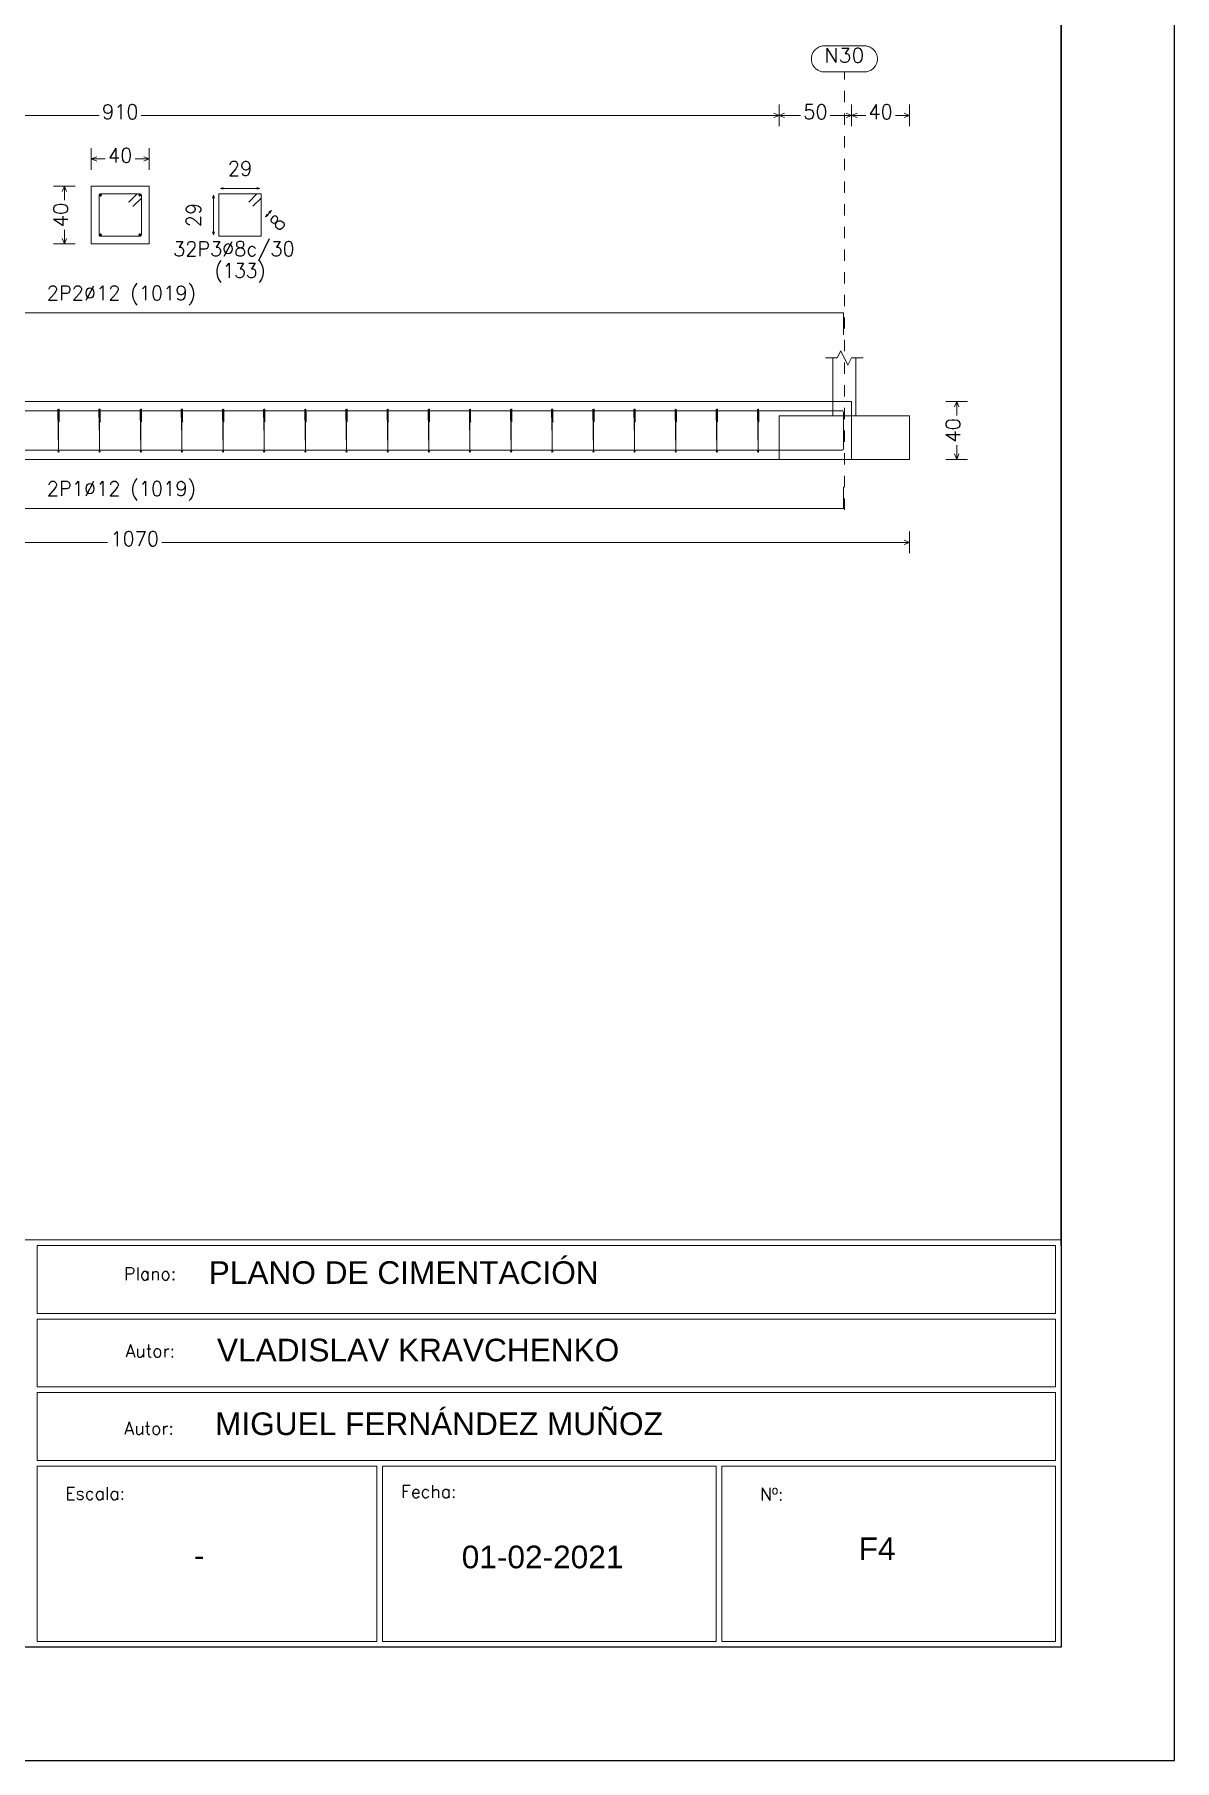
# Model space of a CAD drawing. Header units: inches. Extents: x 72863 to 72995, y 49095 to 49225.
# Drawn here: x 72984.57 to 72994.65, y 49127.89 to 49143.14 of the extents above; entities that cross this region are included whole.
import ezdxf
from ezdxf.enums import TextEntityAlignment as Align

# ---------------------------------------------------------------- set-up
doc = ezdxf.new("R2010")
doc.units = ezdxf.units.IN
doc.linetypes.add('CYPE_PUNTO', pattern=[0.075, 0, -0.075])
doc.layers.get('0').update_dxf_attribs({"lineweight": 15})
for name, color, linetype, lineweight in [('CIM_COTAS', 2, 'Continuous', 9), ('CIM_DIB_ARMADOS', 4, 'Continuous', 9), ('CIM_GEOMETRIA', 2, 'Continuous', 9), ('CIM_TXT_ARMADOS', 3, 'Continuous', 9)]:
    doc.layers.add(name, color=color, linetype=linetype, lineweight=lineweight)
doc.layers.add('VG', color=7, linetype='Continuous')
doc.styles.add('CYPETXT', font='romans__.ttf', dxfattribs={"height": 0.2})
doc.styles.get("Standard").update_dxf_attribs({"font": 'arial.ttf'})

# ---------------------------------------------------------------- blocks, each defined once
blk = doc.blocks.new('PLANTILLA')
for p, q in [((72903.71, 49199.611), (72885.71, 49199.611)), ((72894.66, 49199.561), (72903.66, 49199.561)), ((72894.66, 49198.961), (72894.66, 49199.561)), ((72903.66, 49199.561), (72903.66, 49198.961)), ((72903.71, 49196.011), (72903.71, 49199.611)), ((72903.66, 49198.961), (72894.66, 49198.961)), ((72894.66, 49198.911), (72903.66, 49198.911)), ((72894.66, 49198.311), (72894.66, 49198.911)), ((72903.66, 49198.911), (72903.66, 49198.311)), ((72903.66, 49198.311), (72894.66, 49198.311)), ((72894.66, 49198.261), (72903.66, 49198.261)), ((72894.66, 49197.661), (72894.66, 49198.261)), ((72903.66, 49198.261), (72903.66, 49197.661)), ((72903.66, 49197.661), (72894.66, 49197.661)), ((72894.66, 49197.611), (72897.66, 49197.611)), ((72894.66, 49197.611), (72894.66, 49196.061)), ((72897.66, 49196.061), (72897.66, 49197.611)), ((72897.71, 49197.611), (72900.66, 49197.611)), ((72897.71, 49196.061), (72897.71, 49197.611)), ((72900.66, 49196.061), (72900.66, 49197.611)), ((72900.71, 49197.611), (72903.66, 49197.611)), ((72900.71, 49196.061), (72900.71, 49197.611)), ((72903.66, 49197.611), (72903.66, 49196.061)), ((72897.66, 49196.061), (72894.66, 49196.061)), ((72900.66, 49196.061), (72897.71, 49196.061)), ((72903.66, 49196.061), (72900.71, 49196.061)), ((72885.71, 49196.011), (72903.71, 49196.011))]:
    blk.add_line(p, q)
at = {"layer": 'VG'}
for p, q in [((72904.71, 49195.011), (72904.71, 49224.711)), ((72903.71, 49223.711), (72903.71, 49196.011)), ((72903.71, 49196.011), (72864.71, 49196.011)), ((72862.71, 49195.011), (72904.71, 49195.011))]:
    blk.add_line(p, q, dxfattribs=at)
blk.add_lwpolyline([(72903.71, 49199.561), (72903.71, 49223.711), (72864.71, 49223.711), (72864.71, 49196.011), (72885.71, 49196.011), (72885.71, 49199.611)], dxfattribs=at)
at = {"char_height": 0.11204, "attachment_point": 1}
for s, insert in [('{\\Fsimplex8|c0;Plano:}', (72895.427, 49199.367)), ('{\\Fsimplex8|c0;Autor:}', (72895.441, 49198.685)), ('{\\Fsimplex8|c0;Autor:}', (72895.43, 49198.002)), ('{\\Fsimplex8|c0;Escala:}', (72894.907, 49197.426)), ('{\\Fsimplex8|c0;Fecha:}', (72897.875, 49197.443)), ('{\\Fsimplex8|c0;Nº:}', (72901.047, 49197.419))]:
    blk.add_mtext(s, dxfattribs=dict(at, insert=insert))
at = {"char_height": 0.2, "attachment_point": 1}
for s, width, insert in [('VLADISLAV KRAVCHENKO', 6.14205, (72896.248, 49198.737)), ('MIGUEL FERNÁNDEZ MUÑOZ', 6.14205, (72896.231, 49198.086)), ('01-02-2021', 2.08938, (72898.411, 49196.909))]:
    blk.add_mtext_dynamic_manual_height_columns(s, width=width, gutter_width=1, heights=[0], dxfattribs=dict(at, insert=insert))

msp = doc.modelspace()

# ---------------------------------------------------------------- hatches: boundary and pattern name
at = {"layer": 'CIM_DIB_ARMADOS'}
h = msp.add_hatch(color=256, dxfattribs=at)
edge = h.paths.add_edge_path()
edge.add_arc((72985.4072, 49141.6603), 0.00102, 0, 360)
h = msp.add_hatch(color=256, dxfattribs=at)
edge = h.paths.add_edge_path()
edge.add_arc((72985.4443, 49141.6232), 0.00102, 0, 360)
h = msp.add_hatch(color=256, dxfattribs=at)
edge = h.paths.add_edge_path()
edge.add_arc((72984.7787, 49139.7576), 0.00102, 0, 360)
h = msp.add_hatch(color=256, dxfattribs=at)
edge = h.paths.add_edge_path()
edge.add_arc((72984.7899, 49139.7205), 0.00102, 0, 360)
h = msp.add_hatch(color=256, dxfattribs=at)
edge = h.paths.add_edge_path()
edge.add_arc((72985.1423, 49139.7576), 0.00102, 0, 360)
h = msp.add_hatch(color=256, dxfattribs=at)
edge = h.paths.add_edge_path()
edge.add_arc((72985.1536, 49139.7205), 0.00102, 0, 360)
h = msp.add_hatch(color=256, dxfattribs=at)
edge = h.paths.add_edge_path()
edge.add_arc((72985.506, 49139.7576), 0.00102, 0, 360)
h = msp.add_hatch(color=256, dxfattribs=at)
edge = h.paths.add_edge_path()
edge.add_arc((72985.5173, 49139.7205), 0.00102, 0, 360)
h = msp.add_hatch(color=256, dxfattribs=at)
edge = h.paths.add_edge_path()
edge.add_arc((72985.8697, 49139.7576), 0.00102, 0, 360)
h = msp.add_hatch(color=256, dxfattribs=at)
edge = h.paths.add_edge_path()
edge.add_arc((72985.881, 49139.7205), 0.00102, 0, 360)
h = msp.add_hatch(color=256, dxfattribs=at)
edge = h.paths.add_edge_path()
edge.add_arc((72986.2334, 49139.7576), 0.00102, 0, 360)
h = msp.add_hatch(color=256, dxfattribs=at)
edge = h.paths.add_edge_path()
edge.add_arc((72986.2446, 49139.7205), 0.00102, 0, 360)
h = msp.add_hatch(color=256, dxfattribs=at)
edge = h.paths.add_edge_path()
edge.add_arc((72986.5971, 49139.7576), 0.00102, 0, 360)
h = msp.add_hatch(color=256, dxfattribs=at)
edge = h.paths.add_edge_path()
edge.add_arc((72986.6083, 49139.7205), 0.00102, 0, 360)
h = msp.add_hatch(color=256, dxfattribs=at)
edge = h.paths.add_edge_path()
edge.add_arc((72986.9607, 49139.7576), 0.00102, 0, 360)
h = msp.add_hatch(color=256, dxfattribs=at)
edge = h.paths.add_edge_path()
edge.add_arc((72986.972, 49139.7205), 0.00102, 0, 360)
h = msp.add_hatch(color=256, dxfattribs=at)
edge = h.paths.add_edge_path()
edge.add_arc((72987.3244, 49139.7576), 0.00102, 0, 360)
h = msp.add_hatch(color=256, dxfattribs=at)
edge = h.paths.add_edge_path()
edge.add_arc((72987.3357, 49139.7205), 0.00102, 0, 360)
h = msp.add_hatch(color=256, dxfattribs=at)
edge = h.paths.add_edge_path()
edge.add_arc((72987.6881, 49139.7576), 0.00102, 0, 360)
h = msp.add_hatch(color=256, dxfattribs=at)
edge = h.paths.add_edge_path()
edge.add_arc((72987.6994, 49139.7205), 0.00102, 0, 360)
h = msp.add_hatch(color=256, dxfattribs=at)
edge = h.paths.add_edge_path()
edge.add_arc((72988.0518, 49139.7576), 0.00102, 0, 360)
h = msp.add_hatch(color=256, dxfattribs=at)
edge = h.paths.add_edge_path()
edge.add_arc((72988.063, 49139.7205), 0.00102, 0, 360)
h = msp.add_hatch(color=256, dxfattribs=at)
edge = h.paths.add_edge_path()
edge.add_arc((72988.4155, 49139.7576), 0.00102, 0, 360)
h = msp.add_hatch(color=256, dxfattribs=at)
edge = h.paths.add_edge_path()
edge.add_arc((72988.4267, 49139.7205), 0.00102, 0, 360)
h = msp.add_hatch(color=256, dxfattribs=at)
edge = h.paths.add_edge_path()
edge.add_arc((72988.7791, 49139.7576), 0.00102, 0, 360)
h = msp.add_hatch(color=256, dxfattribs=at)
edge = h.paths.add_edge_path()
edge.add_arc((72988.7904, 49139.7205), 0.00102, 0, 360)
h = msp.add_hatch(color=256, dxfattribs=at)
edge = h.paths.add_edge_path()
edge.add_arc((72989.1428, 49139.7576), 0.00102, 0, 360)
h = msp.add_hatch(color=256, dxfattribs=at)
edge = h.paths.add_edge_path()
edge.add_arc((72989.1541, 49139.7205), 0.00102, 0, 360)
h = msp.add_hatch(color=256, dxfattribs=at)
edge = h.paths.add_edge_path()
edge.add_arc((72989.5065, 49139.7576), 0.00102, 0, 360)
h = msp.add_hatch(color=256, dxfattribs=at)
edge = h.paths.add_edge_path()
edge.add_arc((72989.5178, 49139.7205), 0.00102, 0, 360)
h = msp.add_hatch(color=256, dxfattribs=at)
edge = h.paths.add_edge_path()
edge.add_arc((72989.8702, 49139.7576), 0.00102, 0, 360)
h = msp.add_hatch(color=256, dxfattribs=at)
edge = h.paths.add_edge_path()
edge.add_arc((72989.8814, 49139.7205), 0.00102, 0, 360)
h = msp.add_hatch(color=256, dxfattribs=at)
edge = h.paths.add_edge_path()
edge.add_arc((72990.2339, 49139.7576), 0.00102, 0, 360)
h = msp.add_hatch(color=256, dxfattribs=at)
edge = h.paths.add_edge_path()
edge.add_arc((72990.2451, 49139.7205), 0.00102, 0, 360)
h = msp.add_hatch(color=256, dxfattribs=at)
edge = h.paths.add_edge_path()
edge.add_arc((72990.5975, 49139.7576), 0.00102, 0, 360)
h = msp.add_hatch(color=256, dxfattribs=at)
edge = h.paths.add_edge_path()
edge.add_arc((72990.6088, 49139.7205), 0.00102, 0, 360)
h = msp.add_hatch(color=256, dxfattribs=at)
edge = h.paths.add_edge_path()
edge.add_arc((72990.9612, 49139.7576), 0.00102, 0, 360)
h = msp.add_hatch(color=256, dxfattribs=at)
edge = h.paths.add_edge_path()
edge.add_arc((72990.9725, 49139.7205), 0.00102, 0, 360)
h = msp.add_hatch(color=256, dxfattribs=at)
edge = h.paths.add_edge_path()
edge.add_arc((72991.7221, 49139.661), 0.00102, 0, 360)
h = msp.add_hatch(color=256, dxfattribs=at)
edge = h.paths.add_edge_path()
edge.add_arc((72991.7221, 49139.6252), 0.00102, 0, 360)

# ---------------------------------------------------------------- linework, layer by layer
at = {"layer": 'CIM_COTAS', "linetype": 'CYPE_PUNTO'}
msp.add_line((72991.7298, 49138.9417), (72991.7298, 49142.8095), dxfattribs=at)
at = {"layer": 'CIM_COTAS'}
for p, q in [((72979.5058, 49142.4255), (72985.1445, 49142.4255)), ((72985.5151, 49142.4255), (72991.1538, 49142.4255)), ((72991.1538, 49142.4255), (72991.1058, 49142.4447)), ((72991.1538, 49142.4255), (72991.1058, 49142.4063)), ((72991.1538, 49142.3295), (72991.1538, 49142.5215)), ((72991.1538, 49142.3295), (72991.1538, 49142.5215)), ((72991.1538, 49142.4255), (72991.2018, 49142.4447)), ((72991.1538, 49142.4255), (72991.2018, 49142.4063)), ((72991.1538, 49142.4255), (72991.3423, 49142.4255)), ((72991.6053, 49142.4255), (72991.7938, 49142.4255)), ((72991.7938, 49142.4255), (72991.7458, 49142.4447)), ((72991.7938, 49142.4255), (72991.7458, 49142.4063)), ((72991.7938, 49142.3295), (72991.7938, 49142.5215)), ((72991.7938, 49142.3295), (72991.7938, 49142.5215)), ((72991.7938, 49142.4255), (72991.8418, 49142.4447)), ((72991.7938, 49142.4255), (72991.8418, 49142.4063)), ((72991.7938, 49142.4255), (72991.9183, 49142.4255)), ((72992.1813, 49142.4255), (72992.3058, 49142.4255)), ((72992.3058, 49142.4255), (72992.2578, 49142.4447)), ((72992.3058, 49142.4255), (72992.2578, 49142.4063)), ((72992.3058, 49142.3295), (72992.3058, 49142.5215)), ((72985.0738, 49141.9455), (72985.0738, 49142.1375)), ((72985.5858, 49141.9455), (72985.5858, 49142.1375)), ((72985.0738, 49142.0415), (72985.1218, 49142.0607)), ((72985.0738, 49142.0415), (72985.1218, 49142.0223)), ((72985.0738, 49142.0415), (72985.1983, 49142.0415)), ((72985.4613, 49142.0415), (72985.5858, 49142.0415)), ((72985.5858, 49142.0415), (72985.5378, 49142.0607)), ((72985.5858, 49142.0415), (72985.5378, 49142.0223)), ((72984.7402, 49141.8018), (72984.9322, 49141.8018)), ((72984.8362, 49141.8018), (72984.817, 49141.7538)), ((72984.8362, 49141.8018), (72984.8554, 49141.7538)), ((72984.8362, 49141.6774), (72984.8362, 49141.8018)), ((72984.8362, 49141.2898), (72984.817, 49141.3378)), ((72984.8362, 49141.2898), (72984.8362, 49141.4143)), ((72984.8362, 49141.2898), (72984.8554, 49141.3378)), ((72984.7402, 49141.2898), (72984.9322, 49141.2898)), ((72992.6264, 49139.8991), (72992.8184, 49139.8991)), ((72992.7224, 49139.8991), (72992.7032, 49139.8511)), ((72992.7224, 49139.8991), (72992.7416, 49139.8511)), ((72992.7224, 49139.7746), (72992.7224, 49139.8991)), ((72992.7224, 49139.3871), (72992.7224, 49139.5116)), ((72992.6264, 49139.3871), (72992.8184, 49139.3871)), ((72992.7224, 49139.3871), (72992.7032, 49139.4351)), ((72992.7224, 49139.3871), (72992.7416, 49139.4351)), ((72992.3058, 49138.5577), (72992.3058, 49138.7497)), ((72978.6098, 49138.6537), (72985.2188, 49138.6537)), ((72985.6968, 49138.6537), (72992.3058, 49138.6537)), ((72992.3058, 49138.6537), (72992.2578, 49138.6729)), ((72992.3058, 49138.6537), (72992.2578, 49138.6345))]:
    msp.add_line(p, q, dxfattribs=at)
msp.add_lwpolyline([(72991.9064, 49143.0399), (72991.9141, 49143.0397), (72991.9218, 49143.0389), (72991.9294, 49143.0376), (72991.9369, 49143.0358), (72991.9442, 49143.0335), (72991.9514, 49143.0308), (72991.9584, 49143.0275), (72991.9652, 49143.0238), (72991.9716, 49143.0197), (72991.9778, 49143.0151), (72991.9837, 49143.0102), (72991.9893, 49143.0048), (72991.9944, 49142.9991), (72991.9992, 49142.9931), (72992.0035, 49142.9867), (72992.0075, 49142.9801), (72992.0109, 49142.9732), (72992.0139, 49142.9661), (72992.0165, 49142.9588), (72992.0185, 49142.9514), (72992.02, 49142.9439), (72992.0211, 49142.9362), (72992.0216, 49142.9286), (72992.0216, 49142.9209), (72992.0211, 49142.9132), (72992.02, 49142.9056), (72992.0185, 49142.898), (72992.0165, 49142.8906), (72992.0139, 49142.8833), (72992.0109, 49142.8762), (72992.0075, 49142.8694), (72992.0035, 49142.8627), (72991.9992, 49142.8564), (72991.9944, 49142.8503), (72991.9893, 49142.8446), (72991.9837, 49142.8393), (72991.9778, 49142.8343), (72991.9716, 49142.8297), (72991.9652, 49142.8256), (72991.9584, 49142.8219), (72991.9514, 49142.8187), (72991.9442, 49142.8159), (72991.9369, 49142.8136), (72991.9294, 49142.8118), (72991.9218, 49142.8105), (72991.9141, 49142.8098), (72991.9064, 49142.8095), (72991.5532, 49142.8095), (72991.5455, 49142.8098), (72991.5378, 49142.8105), (72991.5302, 49142.8118), (72991.5227, 49142.8136), (72991.5154, 49142.8159), (72991.5082, 49142.8187), (72991.5012, 49142.8219), (72991.4945, 49142.8256), (72991.488, 49142.8297), (72991.4818, 49142.8343), (72991.4759, 49142.8393), (72991.4704, 49142.8446), (72991.4652, 49142.8503), (72991.4604, 49142.8564), (72991.4561, 49142.8627), (72991.4521, 49142.8694), (72991.4487, 49142.8762), (72991.4457, 49142.8833), (72991.4431, 49142.8906), (72991.4411, 49142.898), (72991.4396, 49142.9056), (72991.4385, 49142.9132), (72991.438, 49142.9209), (72991.438, 49142.9286), (72991.4385, 49142.9362), (72991.4396, 49142.9439), (72991.4411, 49142.9514), (72991.4431, 49142.9588), (72991.4457, 49142.9661), (72991.4487, 49142.9732), (72991.4521, 49142.9801), (72991.4561, 49142.9867), (72991.4604, 49142.9931), (72991.4652, 49142.9991), (72991.4704, 49143.0048), (72991.4759, 49143.0102), (72991.4818, 49143.0151), (72991.488, 49143.0197), (72991.4945, 49143.0238), (72991.5012, 49143.0275), (72991.5082, 49143.0308), (72991.5154, 49143.0335), (72991.5227, 49143.0358), (72991.5302, 49143.0376), (72991.5378, 49143.0389), (72991.5455, 49143.0397), (72991.5532, 49143.0399), (72991.9064, 49143.0399)], close=True, dxfattribs=at)
at = {"layer": 'CIM_DIB_ARMADOS'}
for p, q in [((72985.1442, 49141.7199), (72985.1672, 49141.7199)), ((72985.1557, 49141.7084), (72985.1557, 49141.7314)), ((72985.4924, 49141.7199), (72985.5154, 49141.7199)), ((72985.5039, 49141.7084), (72985.5039, 49141.7314)), ((72985.1442, 49141.3718), (72985.1672, 49141.3718)), ((72985.1557, 49141.3602), (72985.1557, 49141.3833)), ((72985.4924, 49141.3718), (72985.5154, 49141.3718)), ((72985.5039, 49141.3602), (72985.5039, 49141.3833))]:
    msp.add_line(p, q, dxfattribs=at)
for points in [[(72985.4443, 49141.6232), (72985.5137, 49141.6926), (72985.5159, 49141.6959), (72985.5167, 49141.6998), (72985.5167, 49141.7225), (72985.5153, 49141.7276), (72985.5116, 49141.7313), (72985.5064, 49141.7327), (72985.1532, 49141.7327), (72985.148, 49141.7313), (72985.1443, 49141.7276), (72985.1429, 49141.7225), (72985.1429, 49141.3692), (72985.1443, 49141.3641), (72985.148, 49141.3603), (72985.1532, 49141.359), (72985.5064, 49141.359), (72985.5116, 49141.3603), (72985.5153, 49141.3641), (72985.5167, 49141.3692), (72985.5167, 49141.7225), (72985.5153, 49141.7276), (72985.5116, 49141.7313), (72985.5064, 49141.7327), (72985.4838, 49141.7327), (72985.4799, 49141.7319), (72985.4766, 49141.7297), (72985.4072, 49141.6603)], [(72986.5032, 49141.6232), (72986.5756, 49141.6956), (72986.5756, 49141.7327), (72986.2018, 49141.7327), (72986.2018, 49141.359), (72986.5756, 49141.359), (72986.5756, 49141.7327), (72986.5384, 49141.7327), (72986.466, 49141.6603)], [(72979.0655, 49140.4886), (72979.0655, 49140.6806), (72991.7221, 49140.6806), (72991.7221, 49140.4886)], [(72979.0655, 49139.6252), (72979.0655, 49139.8044), (72979.0672, 49139.8108), (72979.0719, 49139.8155), (72979.0783, 49139.8172), (72991.7093, 49139.8172), (72991.7157, 49139.8155), (72991.7204, 49139.8108), (72991.7221, 49139.8044), (72991.7221, 49139.6252)], [(72984.7899, 49139.7205), (72984.7899, 49139.7899), (72984.7899, 49139.7932), (72984.7899, 49139.7971), (72984.7895, 49139.8198), (72984.7895, 49139.8249), (72984.7894, 49139.8286), (72984.7893, 49139.83), (72984.7844, 49139.83), (72984.7844, 49139.8286), (72984.7843, 49139.8249), (72984.7843, 49139.8198), (72984.7843, 49139.4665), (72984.7843, 49139.4614), (72984.7843, 49139.4576), (72984.7843, 49139.4562), (72984.7843, 49139.4576), (72984.7842, 49139.4614), (72984.7841, 49139.4665), (72984.7793, 49139.8198), (72984.7792, 49139.8249), (72984.7791, 49139.8286), (72984.779, 49139.83), (72984.7787, 49139.83), (72984.7787, 49139.8292), (72984.7787, 49139.827), (72984.7787, 49139.7576)], [(72985.1536, 49139.7205), (72985.1536, 49139.7899), (72985.1536, 49139.7932), (72985.1535, 49139.7971), (72985.1532, 49139.8198), (72985.1531, 49139.8249), (72985.153, 49139.8286), (72985.1529, 49139.83), (72985.1481, 49139.83), (72985.148, 49139.8286), (72985.148, 49139.8249), (72985.148, 49139.8198), (72985.148, 49139.4665), (72985.148, 49139.4614), (72985.148, 49139.4576), (72985.148, 49139.4562), (72985.1479, 49139.4576), (72985.1479, 49139.4614), (72985.1478, 49139.4665), (72985.143, 49139.8198), (72985.1429, 49139.8249), (72985.1428, 49139.8286), (72985.1427, 49139.83), (72985.1424, 49139.83), (72985.1423, 49139.8292), (72985.1423, 49139.827), (72985.1423, 49139.7576)], [(72985.5173, 49139.7205), (72985.5173, 49139.7899), (72985.5173, 49139.7932), (72985.5172, 49139.7971), (72985.5169, 49139.8198), (72985.5168, 49139.8249), (72985.5167, 49139.8286), (72985.5166, 49139.83), (72985.5118, 49139.83), (72985.5117, 49139.8286), (72985.5117, 49139.8249), (72985.5116, 49139.8198), (72985.5116, 49139.4665), (72985.5116, 49139.4614), (72985.5116, 49139.4576), (72985.5116, 49139.4562), (72985.5116, 49139.4576), (72985.5116, 49139.4614), (72985.5115, 49139.4665), (72985.5067, 49139.8198), (72985.5066, 49139.8249), (72985.5065, 49139.8286), (72985.5064, 49139.83), (72985.5061, 49139.83), (72985.506, 49139.8292), (72985.506, 49139.827), (72985.506, 49139.7576)], [(72985.881, 49139.7205), (72985.881, 49139.7899), (72985.8809, 49139.7932), (72985.8809, 49139.7971), (72985.8806, 49139.8198), (72985.8805, 49139.8249), (72985.8804, 49139.8286), (72985.8803, 49139.83), (72985.8755, 49139.83), (72985.8754, 49139.8286), (72985.8753, 49139.8249), (72985.8753, 49139.8198), (72985.8753, 49139.4665), (72985.8753, 49139.4614), (72985.8753, 49139.4576), (72985.8753, 49139.4562), (72985.8753, 49139.4576), (72985.8753, 49139.4614), (72985.8752, 49139.4665), (72985.8703, 49139.8198), (72985.8703, 49139.8249), (72985.8702, 49139.8286), (72985.8701, 49139.83), (72985.8698, 49139.83), (72985.8697, 49139.8292), (72985.8697, 49139.827), (72985.8697, 49139.7576)], [(72986.2446, 49139.7205), (72986.2446, 49139.7899), (72986.2446, 49139.7932), (72986.2446, 49139.7971), (72986.2443, 49139.8198), (72986.2442, 49139.8249), (72986.2441, 49139.8286), (72986.244, 49139.83), (72986.2391, 49139.83), (72986.2391, 49139.8286), (72986.239, 49139.8249), (72986.239, 49139.8198), (72986.239, 49139.4665), (72986.239, 49139.4614), (72986.239, 49139.4576), (72986.239, 49139.4562), (72986.239, 49139.4576), (72986.2389, 49139.4614), (72986.2389, 49139.4665), (72986.234, 49139.8198), (72986.2339, 49139.8249), (72986.2338, 49139.8286), (72986.2337, 49139.83), (72986.2334, 49139.83), (72986.2334, 49139.8292), (72986.2334, 49139.827), (72986.2334, 49139.7576)], [(72986.6083, 49139.7205), (72986.6083, 49139.7899), (72986.6083, 49139.7932), (72986.6083, 49139.7971), (72986.6079, 49139.8198), (72986.6079, 49139.8249), (72986.6078, 49139.8286), (72986.6077, 49139.83), (72986.6028, 49139.83), (72986.6028, 49139.8286), (72986.6027, 49139.8249), (72986.6027, 49139.8198), (72986.6027, 49139.4665), (72986.6027, 49139.4614), (72986.6027, 49139.4576), (72986.6027, 49139.4562), (72986.6027, 49139.4576), (72986.6026, 49139.4614), (72986.6025, 49139.4665), (72986.5977, 49139.8198), (72986.5976, 49139.8249), (72986.5975, 49139.8286), (72986.5974, 49139.83), (72986.5971, 49139.83), (72986.5971, 49139.8292), (72986.5971, 49139.827), (72986.5971, 49139.7576)], [(72986.972, 49139.7205), (72986.972, 49139.7899), (72986.972, 49139.7932), (72986.9719, 49139.7971), (72986.9716, 49139.8198), (72986.9715, 49139.8249), (72986.9714, 49139.8286), (72986.9713, 49139.83), (72986.9665, 49139.83), (72986.9664, 49139.8286), (72986.9664, 49139.8249), (72986.9664, 49139.8198), (72986.9664, 49139.4665), (72986.9664, 49139.4614), (72986.9664, 49139.4576), (72986.9664, 49139.4562), (72986.9663, 49139.4576), (72986.9663, 49139.4614), (72986.9662, 49139.4665), (72986.9614, 49139.8198), (72986.9613, 49139.8249), (72986.9612, 49139.8286), (72986.9611, 49139.83), (72986.9608, 49139.83), (72986.9607, 49139.8292), (72986.9607, 49139.827), (72986.9607, 49139.7576)], [(72987.3357, 49139.7205), (72987.3357, 49139.7899), (72987.3357, 49139.7932), (72987.3356, 49139.7971), (72987.3353, 49139.8198), (72987.3352, 49139.8249), (72987.3351, 49139.8286), (72987.335, 49139.83), (72987.3302, 49139.83), (72987.3301, 49139.8286), (72987.3301, 49139.8249), (72987.33, 49139.8198), (72987.33, 49139.4665), (72987.33, 49139.4614), (72987.33, 49139.4576), (72987.33, 49139.4562), (72987.33, 49139.4576), (72987.33, 49139.4614), (72987.3299, 49139.4665), (72987.3251, 49139.8198), (72987.325, 49139.8249), (72987.3249, 49139.8286), (72987.3248, 49139.83), (72987.3245, 49139.83), (72987.3244, 49139.8292), (72987.3244, 49139.827), (72987.3244, 49139.7576)], [(72987.6994, 49139.7205), (72987.6994, 49139.7899), (72987.6993, 49139.7932), (72987.6993, 49139.7971), (72987.699, 49139.8198), (72987.6989, 49139.8249), (72987.6988, 49139.8286), (72987.6987, 49139.83), (72987.6939, 49139.83), (72987.6938, 49139.8286), (72987.6937, 49139.8249), (72987.6937, 49139.8198), (72987.6937, 49139.4665), (72987.6937, 49139.4614), (72987.6937, 49139.4576), (72987.6937, 49139.4562), (72987.6937, 49139.4576), (72987.6937, 49139.4614), (72987.6936, 49139.4665), (72987.6887, 49139.8198), (72987.6887, 49139.8249), (72987.6886, 49139.8286), (72987.6885, 49139.83), (72987.6882, 49139.83), (72987.6881, 49139.8292), (72987.6881, 49139.827), (72987.6881, 49139.7576)], [(72988.063, 49139.7205), (72988.063, 49139.7899), (72988.063, 49139.7932), (72988.063, 49139.7971), (72988.0627, 49139.8198), (72988.0626, 49139.8249), (72988.0625, 49139.8286), (72988.0624, 49139.83), (72988.0575, 49139.83), (72988.0575, 49139.8286), (72988.0574, 49139.8249), (72988.0574, 49139.8198), (72988.0574, 49139.4665), (72988.0574, 49139.4614), (72988.0574, 49139.4576), (72988.0574, 49139.4562), (72988.0574, 49139.4576), (72988.0573, 49139.4614), (72988.0573, 49139.4665), (72988.0524, 49139.8198), (72988.0523, 49139.8249), (72988.0522, 49139.8286), (72988.0521, 49139.83), (72988.0518, 49139.83), (72988.0518, 49139.8292), (72988.0518, 49139.827), (72988.0518, 49139.7576)], [(72988.4267, 49139.7205), (72988.4267, 49139.7899), (72988.4267, 49139.7932), (72988.4267, 49139.7971), (72988.4263, 49139.8198), (72988.4263, 49139.8249), (72988.4262, 49139.8286), (72988.4261, 49139.83), (72988.4212, 49139.83), (72988.4212, 49139.8286), (72988.4211, 49139.8249), (72988.4211, 49139.8198), (72988.4211, 49139.4665), (72988.4211, 49139.4614), (72988.4211, 49139.4576), (72988.4211, 49139.4562), (72988.4211, 49139.4576), (72988.421, 49139.4614), (72988.4209, 49139.4665), (72988.4161, 49139.8198), (72988.416, 49139.8249), (72988.4159, 49139.8286), (72988.4158, 49139.83), (72988.4155, 49139.83), (72988.4155, 49139.8292), (72988.4155, 49139.827), (72988.4155, 49139.7576)], [(72988.7904, 49139.7205), (72988.7904, 49139.7899), (72988.7904, 49139.7932), (72988.7903, 49139.7971), (72988.79, 49139.8198), (72988.7899, 49139.8249), (72988.7898, 49139.8286), (72988.7897, 49139.83), (72988.7849, 49139.83), (72988.7848, 49139.8286), (72988.7848, 49139.8249), (72988.7848, 49139.8198), (72988.7848, 49139.4665), (72988.7848, 49139.4614), (72988.7848, 49139.4576), (72988.7848, 49139.4562), (72988.7847, 49139.4576), (72988.7847, 49139.4614), (72988.7846, 49139.4665), (72988.7798, 49139.8198), (72988.7797, 49139.8249), (72988.7796, 49139.8286), (72988.7795, 49139.83), (72988.7792, 49139.83), (72988.7791, 49139.8292), (72988.7791, 49139.827), (72988.7791, 49139.7576)], [(72989.1541, 49139.7205), (72989.1541, 49139.7899), (72989.1541, 49139.7932), (72989.154, 49139.7971), (72989.1537, 49139.8198), (72989.1536, 49139.8249), (72989.1535, 49139.8286), (72989.1534, 49139.83), (72989.1486, 49139.83), (72989.1485, 49139.8286), (72989.1485, 49139.8249), (72989.1484, 49139.8198), (72989.1484, 49139.4665), (72989.1484, 49139.4614), (72989.1484, 49139.4576), (72989.1484, 49139.4562), (72989.1484, 49139.4576), (72989.1484, 49139.4614), (72989.1483, 49139.4665), (72989.1435, 49139.8198), (72989.1434, 49139.8249), (72989.1433, 49139.8286), (72989.1432, 49139.83), (72989.1429, 49139.83), (72989.1428, 49139.8292), (72989.1428, 49139.827), (72989.1428, 49139.7576)], [(72989.5178, 49139.7205), (72989.5178, 49139.7899), (72989.5177, 49139.7932), (72989.5177, 49139.7971), (72989.5174, 49139.8198), (72989.5173, 49139.8249), (72989.5172, 49139.8286), (72989.5171, 49139.83), (72989.5123, 49139.83), (72989.5122, 49139.8286), (72989.5121, 49139.8249), (72989.5121, 49139.8198), (72989.5121, 49139.4665), (72989.5121, 49139.4614), (72989.5121, 49139.4576), (72989.5121, 49139.4562), (72989.5121, 49139.4576), (72989.5121, 49139.4614), (72989.512, 49139.4665), (72989.5071, 49139.8198), (72989.5071, 49139.8249), (72989.507, 49139.8286), (72989.5069, 49139.83), (72989.5066, 49139.83), (72989.5065, 49139.8292), (72989.5065, 49139.827), (72989.5065, 49139.7576)], [(72989.8814, 49139.7205), (72989.8814, 49139.7899), (72989.8814, 49139.7932), (72989.8814, 49139.7971), (72989.8811, 49139.8198), (72989.881, 49139.8249), (72989.8809, 49139.8286), (72989.8808, 49139.83), (72989.8759, 49139.83), (72989.8759, 49139.8286), (72989.8758, 49139.8249), (72989.8758, 49139.8198), (72989.8758, 49139.4665), (72989.8758, 49139.4614), (72989.8758, 49139.4576), (72989.8758, 49139.4562), (72989.8758, 49139.4576), (72989.8757, 49139.4614), (72989.8757, 49139.4665), (72989.8708, 49139.8198), (72989.8707, 49139.8249), (72989.8706, 49139.8286), (72989.8705, 49139.83), (72989.8702, 49139.83), (72989.8702, 49139.8292), (72989.8702, 49139.827), (72989.8702, 49139.7576)], [(72990.2451, 49139.7205), (72990.2451, 49139.7899), (72990.2451, 49139.7932), (72990.2451, 49139.7971), (72990.2447, 49139.8198), (72990.2447, 49139.8249), (72990.2446, 49139.8286), (72990.2445, 49139.83), (72990.2396, 49139.83), (72990.2396, 49139.8286), (72990.2395, 49139.8249), (72990.2395, 49139.8198), (72990.2395, 49139.4665), (72990.2395, 49139.4614), (72990.2395, 49139.4576), (72990.2395, 49139.4562), (72990.2395, 49139.4576), (72990.2394, 49139.4614), (72990.2393, 49139.4665), (72990.2345, 49139.8198), (72990.2344, 49139.8249), (72990.2343, 49139.8286), (72990.2342, 49139.83), (72990.2339, 49139.83), (72990.2339, 49139.8292), (72990.2339, 49139.827), (72990.2339, 49139.7576)], [(72990.6088, 49139.7205), (72990.6088, 49139.7899), (72990.6088, 49139.7932), (72990.6087, 49139.7971), (72990.6084, 49139.8198), (72990.6083, 49139.8249), (72990.6082, 49139.8286), (72990.6081, 49139.83), (72990.6033, 49139.83), (72990.6032, 49139.8286), (72990.6032, 49139.8249), (72990.6032, 49139.8198), (72990.6032, 49139.4665), (72990.6032, 49139.4614), (72990.6032, 49139.4576), (72990.6032, 49139.4562), (72990.6031, 49139.4576), (72990.6031, 49139.4614), (72990.603, 49139.4665), (72990.5982, 49139.8198), (72990.5981, 49139.8249), (72990.598, 49139.8286), (72990.5979, 49139.83), (72990.5976, 49139.83), (72990.5975, 49139.8292), (72990.5975, 49139.827), (72990.5975, 49139.7576)], [(72990.9725, 49139.7205), (72990.9725, 49139.7899), (72990.9725, 49139.7932), (72990.9724, 49139.7971), (72990.9721, 49139.8198), (72990.972, 49139.8249), (72990.9719, 49139.8286), (72990.9718, 49139.83), (72990.967, 49139.83), (72990.9669, 49139.8286), (72990.9669, 49139.8249), (72990.9668, 49139.8198), (72990.9668, 49139.4665), (72990.9668, 49139.4614), (72990.9668, 49139.4576), (72990.9668, 49139.4562), (72990.9668, 49139.4576), (72990.9668, 49139.4614), (72990.9667, 49139.4665), (72990.9619, 49139.8198), (72990.9618, 49139.8249), (72990.9617, 49139.8286), (72990.9616, 49139.83), (72990.9613, 49139.83), (72990.9612, 49139.8292), (72990.9612, 49139.827), (72990.9612, 49139.7576)], [(72979.0655, 49139.661), (72979.0655, 49139.4818), (72979.0672, 49139.4754), (72979.0719, 49139.4708), (72979.0783, 49139.469), (72991.7093, 49139.469), (72991.7157, 49139.4708), (72991.7204, 49139.4754), (72991.7221, 49139.4818), (72991.7221, 49139.661)], [(72979.0655, 49139.1452), (72979.0655, 49138.9532), (72991.7221, 49138.9532), (72991.7221, 49139.1452)]]:
    msp.add_lwpolyline(points, dxfattribs=at)
for centre, radius in [((72985.1557, 49141.7199), 0.00768), ((72985.4072, 49141.6603), 0.00102), ((72985.4443, 49141.6232), 0.00102), ((72985.5039, 49141.7199), 0.00768), ((72985.1557, 49141.3718), 0.00768), ((72985.5039, 49141.3718), 0.00768), ((72984.7787, 49139.7576), 0.00102), ((72984.7899, 49139.7205), 0.00102), ((72985.1423, 49139.7576), 0.00102), ((72985.1536, 49139.7205), 0.00102), ((72985.506, 49139.7576), 0.00102), ((72985.5173, 49139.7205), 0.00102), ((72985.8697, 49139.7576), 0.00102), ((72985.881, 49139.7205), 0.00102), ((72986.2334, 49139.7576), 0.00102), ((72986.2446, 49139.7205), 0.00102), ((72986.5971, 49139.7576), 0.00102), ((72986.6083, 49139.7205), 0.00102), ((72986.9607, 49139.7576), 0.00102), ((72986.972, 49139.7205), 0.00102), ((72987.3244, 49139.7576), 0.00102), ((72987.3357, 49139.7205), 0.00102), ((72987.6881, 49139.7576), 0.00102), ((72987.6994, 49139.7205), 0.00102), ((72988.0518, 49139.7576), 0.00102), ((72988.063, 49139.7205), 0.00102), ((72988.4155, 49139.7576), 0.00102), ((72988.4267, 49139.7205), 0.00102), ((72988.7791, 49139.7576), 0.00102), ((72988.7904, 49139.7205), 0.00102), ((72989.1428, 49139.7576), 0.00102), ((72989.1541, 49139.7205), 0.00102), ((72989.5065, 49139.7576), 0.00102), ((72989.5178, 49139.7205), 0.00102), ((72989.8702, 49139.7576), 0.00102), ((72989.8814, 49139.7205), 0.00102), ((72990.2339, 49139.7576), 0.00102), ((72990.2451, 49139.7205), 0.00102), ((72990.5975, 49139.7576), 0.00102), ((72990.6088, 49139.7205), 0.00102), ((72990.9612, 49139.7576), 0.00102), ((72990.9725, 49139.7205), 0.00102), ((72991.7221, 49139.661), 0.00102), ((72991.7221, 49139.6252), 0.00102), ((72984.7843, 49139.4562), 0.00512), ((72985.148, 49139.4562), 0.00512), ((72985.5116, 49139.4562), 0.00512), ((72985.8753, 49139.4562), 0.00512), ((72986.239, 49139.4562), 0.00512), ((72986.6027, 49139.4562), 0.00512), ((72986.9664, 49139.4562), 0.00512), ((72987.33, 49139.4562), 0.00512), ((72987.6937, 49139.4562), 0.00512), ((72988.0574, 49139.4562), 0.00512), ((72988.4211, 49139.4562), 0.00512), ((72988.7848, 49139.4562), 0.00512), ((72989.1484, 49139.4562), 0.00512), ((72989.5121, 49139.4562), 0.00512), ((72989.8758, 49139.4562), 0.00512), ((72990.2395, 49139.4562), 0.00512), ((72990.6032, 49139.4562), 0.00512), ((72990.9668, 49139.4562), 0.00512)]:
    msp.add_circle(centre, radius, dxfattribs=at)
at = {"layer": 'CIM_GEOMETRIA'}
for p, q in [((72991.6274, 49140.2831), (72991.6274, 49139.7711)), ((72991.8322, 49139.7711), (72991.8322, 49140.2831)), ((72991.7938, 49139.8991), (72978.9938, 49139.8991)), ((72991.7938, 49139.8991), (72991.7938, 49139.3871)), ((72991.1538, 49139.7711), (72992.3058, 49139.7711)), ((72991.1538, 49139.7711), (72991.1538, 49139.3871)), ((72991.8322, 49139.7711), (72991.6274, 49139.7711)), ((72992.3058, 49139.3871), (72992.3058, 49139.7711)), ((72978.9938, 49139.3871), (72991.7938, 49139.3871)), ((72992.3058, 49139.3871), (72991.1538, 49139.3871))]:
    msp.add_line(p, q, dxfattribs=at)
msp.add_lwpolyline([(72985.0738, 49141.8018), (72985.0738, 49141.2898), (72985.5858, 49141.2898), (72985.5858, 49141.8018), (72985.0738, 49141.8018)], close=True, dxfattribs=at)
msp.add_lwpolyline([(72991.5634, 49140.2831), (72991.6658, 49140.2831), (72991.6978, 49140.3471), (72991.7618, 49140.2191), (72991.7938, 49140.2831), (72991.8962, 49140.2831)], dxfattribs=at)
at = {"layer": 'CIM_TXT_ARMADOS'}
for p, q in [((72986.2403, 49141.7887), (72986.2147, 49141.7807)), ((72986.2403, 49141.7727), (72986.2147, 49141.7807)), ((72986.5626, 49141.7807), (72986.2147, 49141.7807)), ((72986.537, 49141.7887), (72986.5626, 49141.7807)), ((72986.537, 49141.7727), (72986.5626, 49141.7807)), ((72986.1458, 49141.6942), (72986.1538, 49141.7198)), ((72986.1618, 49141.6942), (72986.1538, 49141.7198)), ((72986.1538, 49141.7198), (72986.1538, 49141.3719)), ((72986.6141, 49141.5305), (72986.6682, 49141.5846)), ((72986.6266, 49141.5543), (72986.6141, 49141.5305)), ((72986.6379, 49141.543), (72986.6141, 49141.5305)), ((72986.6445, 49141.5722), (72986.6682, 49141.5846)), ((72986.6558, 49141.5609), (72986.6682, 49141.5846)), ((72986.1458, 49141.3975), (72986.1538, 49141.3719)), ((72986.1618, 49141.3975), (72986.1538, 49141.3719))]:
    msp.add_line(p, q, dxfattribs=at)

# ---------------------------------------------------------------- block references
msp.add_blockref('PLANTILLA', (89.9371, -67.118))

# ---------------------------------------------------------------- texts
at = {"char_height": 0.2, "attachment_point": 1}
for s, width, insert in [('PLANO DE CIMENTACIÓN', 7.513777, (72986.1123, 49132.3033)), ('F4', 2.031377, (72991.8554, 49129.8641)), ('-', 2.031377, (72985.9822, 49129.8064))]:
    msp.add_mtext_dynamic_manual_height_columns(s, width=width, gutter_width=1, heights=[0], dxfattribs=dict(at, insert=insert))
at = {"layer": 'CIM_COTAS', "style": 'CYPETXT'}
for s, width, p, p2 in [('N30', 0.924861, (72991.5532, 49142.8927), (72991.9064, 49142.8927)), ('910', 0.872087, (72985.1685, 49142.3935), (72985.4911, 49142.3935)), ('50', 0.872087, (72991.3663, 49142.3935), (72991.5813, 49142.3935)), ('40', 0.872087, (72991.9423, 49142.3935), (72992.1573, 49142.3935)), ('40', 0.872087, (72985.2223, 49142.0095), (72985.4373, 49142.0095)), ('1070', 0.872087, (72985.2428, 49138.6217), (72985.6728, 49138.6217))]:
    msp.add_text(s, height=0.128, dxfattribs=dict(at, width=width)).set_placement(p, p2, align=Align.FIT)
at = {"layer": 'CIM_COTAS', "style": 'CYPETXT', "width": 0.872087}
for p, p2 in [((72984.8682, 49141.4383), (72984.8682, 49141.6534)), ((72992.7544, 49139.5356), (72992.7544, 49139.7506))]:
    msp.add_text('40', height=0.128, rotation=90, dxfattribs=at).set_placement(p, p2, align=Align.FIT)
at = {"layer": 'CIM_TXT_ARMADOS', "style": 'CYPETXT'}
for s, width, p, p2 in [('29', 0.872087, (72986.2812, 49141.8927), (72986.4962, 49141.8927)), ('32P3%%c8c/30', 0.870411, (72985.7983, 49141.183), (72986.8716, 49141.183)), ('(133)', 0.825691, (72986.164, 49140.991), (72986.6133, 49140.991)), ('2P2%%c12 (1019)', 0.858421, (72984.6805, 49140.7926), (72985.9996, 49140.7926)), ('2P1%%c12 (1019)', 0.858421, (72984.6805, 49139.0652), (72985.9996, 49139.0652))]:
    msp.add_text(s, height=0.128, dxfattribs=dict(at, width=width)).set_placement(p, p2, align=Align.FIT)
at = {"layer": 'CIM_TXT_ARMADOS', "style": 'CYPETXT', "width": 0.872087}
for s, rotation, p, p2 in [('29', 90, (72986.0418, 49141.4383), (72986.0418, 49141.6534)), ('8', 45, (72986.7276, 49141.3951), (72986.8036, 49141.4711))]:
    msp.add_text(s, height=0.128, rotation=rotation, dxfattribs=at).set_placement(p, p2, align=Align.FIT)

doc.saveas('drawing.dxf')
